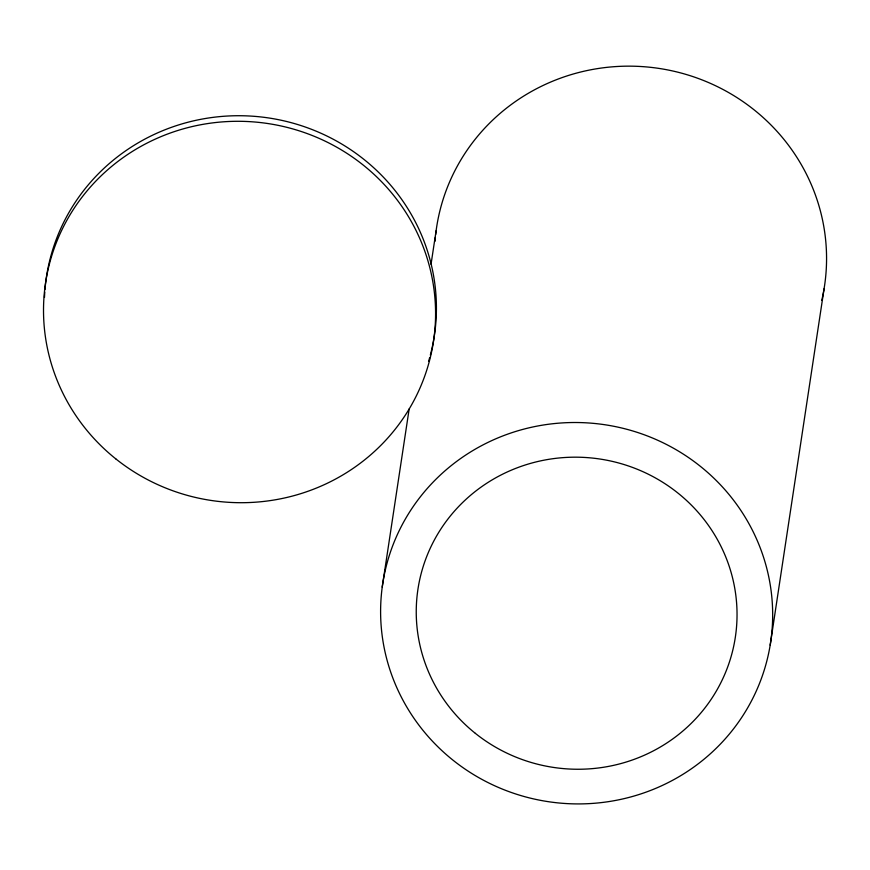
<?xml version="1.0" encoding="UTF-8"?>
<svg xmlns="http://www.w3.org/2000/svg" width="870" height="870" viewBox="0 0 870 870"><rect width="100%" height="100%" fill="white"/><g stroke="black" fill="none" stroke-linecap="round" stroke-linejoin="round"><path stroke-width="1.3" d="M382.213 587.141L409.161 408.965M431.041 264.284L436.109 230.789M770.178 645.149A196.163 190.584 8.6 0 0 506.862 434.424A196.163 190.584 8.6 0 0 452.868 760.075A196.163 190.584 8.6 0 0 770.178 645.149L824.075 288.796M44.968 289.525A196.163 190.584 8.6 0 1 272.56 118.581A196.163 190.584 8.6 0 1 430.346 355.101M429.66 357.646A196.163 190.584 8.6 0 1 428.562 361.452M44.49 297.409A196.163 190.584 8.6 0 1 44.772 292.146M435.631 234.715A196.163 190.584 8.6 0 1 662.712 69.013A196.163 190.584 8.6 0 1 821.758 300.422M435.022 241.273A196.163 190.584 8.6 0 1 435.359 237.336M115.764 458.849A196.163 190.584 8.6 0 0 433.086 343.933A196.163 190.584 8.6 0 0 169.77 133.208A196.163 190.584 8.6 0 0 115.764 458.849M475.368 733.366A160.493 155.926 8.6 0 0 734.998 639.341A160.493 155.926 8.6 0 0 519.553 466.929A160.493 155.926 8.6 0 0 475.368 733.366"/></g></svg>
